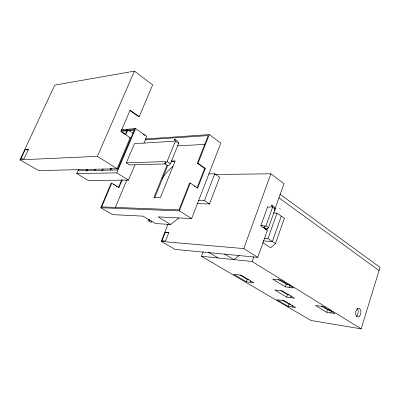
<?xml version="1.0" encoding="UTF-8"?>
<svg xmlns="http://www.w3.org/2000/svg" width="400" height="400" viewBox="0 0 400 400"><rect width="100%" height="100%" fill="white"/><g stroke="black" fill="none" stroke-linecap="round" stroke-linejoin="round"><path stroke-width="0.6" d="M203.17 251.7L201.445 256.28L310.935 320.465L361.16 328.87L380 267.43L279.95 194.185M326.7 312.305L315.43 305.41L323.595 306.62L334.845 313.56L326.7 312.305L327.49 309.845L321.355 306.065M330.755 312.93L331.385 310.95M291.915 306.935L292.505 305.17M290.58 297.66L291.245 295.685M288.23 306.365L276.89 299.705L284.305 300.805L295.635 307.51L288.23 306.365L289.015 304.025L282.33 300.07M289.425 287.395L290.13 285.32M286.705 297.11L274.735 289.94L282.53 291L294.49 298.22L286.705 297.11L287.535 294.65L280.785 290.58M285.34 286.865L272.66 279.11L280.885 280.115L293.555 287.935L285.34 286.865L286.22 284.28L278.31 279.41M275.475 243.64L284.37 218.23M281.285 216.135L272.35 241.54L263.235 240.86M168.075 224.065L161.215 241.435L175.015 249.385L257.79 257.365L267.425 230.24L260.81 225.795L267.535 207.04M274.245 211.03L283.975 183.64L270.855 173.795L214.88 174.5M260.765 225.545L264.5 225.75L263.825 227.63L266.42 229.375L268.565 227.585L275.18 208.95L274.36 207.055L271.815 205.25L271.155 207.1L267.415 206.985M250.07 282.265L250.595 280.79M264.31 238.375L267.96 238.635L276.99 213.11L284.325 218.275M201.445 256.28L252.13 261.48L253.79 256.84M263.825 227.63L265.975 225.83L272.63 207.145L271.815 205.25M246.375 281.785L253.8 282.755L241.115 275.245L233.695 274.34L246.375 281.785L247.25 279.335L249.095 279.57M266.42 229.375L266.755 228.44M266.565 230.35L267.4 227.995M161.215 241.435L243.795 248.58L270.855 173.795M197.01 203.61L209.505 203.965L219.685 177.3L214.725 173.835L208.755 173.915M198.185 200.485L204.43 200.635L214.725 173.835M178.94 217.905L170.64 224.475L158.06 216.895L191.645 218.575L220.805 143.145L209.285 134.6L145.555 138.96M205.335 168.39L204.62 168.405L196.99 188.015L197.7 188.02L205.335 168.39L198.02 163.295L197.31 163.315L208.195 135.595L145.255 139.825M122.31 179.65L119 187.53L111.765 183.125L111.205 183.125L100.755 207.76L179.335 210.885L190.26 183.06L197.7 188.02M198.02 163.295L209.285 134.6M165.4 232.19L162.035 240.71L165.52 241.005L168.89 232.445L165.4 232.19L166.06 232.58L168.97 232.795M151.82 220.83L151.18 222.425L148.885 221.07L148.465 219.415L149.53 219.475M167.01 165.16L153.965 197.38L160.46 197.515L175.18 160.915L171.015 161.055M154.7 197.84L167.725 165.64M126.365 162.875L165.665 161.585L164.83 163.64L168.12 165.845L170.39 163.755L178.605 143.405L177.97 141.48L174.75 139.205L173.93 141.225L134.455 143.68L126.365 162.875L129.6 164.95L165.825 163.885M148.885 221.07L149.315 220.005M164.83 163.64L167.105 161.54L175.38 141.135L174.75 139.205M115.285 207.61L126.81 180.07M78.47 169.575L76.72 173.555L88.155 180.375L128.485 180.155L134.915 164.77M143.955 143.12L146.815 136.285L135.565 128.56L121.265 129.785M121.75 179.65L118.44 187.525L119 187.53M117.09 168.725L130.225 137.76L120.97 131.535L130.135 110.18L139.215 116.565L152.67 84.845L134.405 71.13L54.74 85.105L20 159.845L38.66 170.6L117.09 168.725L97.395 156.35L20 159.845M111.765 183.125L101.69 206.89L179.025 209.85L189.55 183.06L190.26 183.06M134.925 128.615L117.405 169.94L78.485 170.795L78.98 169.66M76.72 173.555L116.795 172.865L135.565 128.56M126.115 130.265L126.515 129.335M126.74 130.215L127.14 129.28M110.155 170.065L110.885 168.355M125.21 134.79L126.91 130.805M110.77 170.05L111.5 168.34M125.835 134.74L127.535 130.755M101.81 170.805L102.545 169.095M102.41 170.79L103.145 169.08M97.395 156.35L134.405 71.13M94.165 170.4L94.66 169.255M94.755 170.385L95.245 169.245M86.23 171.13L86.98 169.415M86.8 171.12L87.55 169.4M25.34 149.36L20.88 158.955L24.08 158.805L28.555 149.15L25.34 149.36L26.235 149.89L28.38 149.755M239.245 255.575L233.785 259.6L224.41 253.915M139.215 116.565L138.575 116.635L130 110.61M120.865 130.71L134.52 129.56M121.075 131.29L134.72 130.155M129.59 137.805L130.225 137.76M177.465 145.89L204.75 144.385M171.135 161.555L174.705 161.44M273.335 212.975L276.99 213.11M262.73 227.255L263.975 227.325M170.64 224.475L155.5 223.56L142.99 216.145L112.695 214.625L100.755 207.76M286.22 284.28L289.14 284.65M287.535 294.65L289.2 294.885M289.015 304.025L290.86 304.3M327.49 309.845L330.385 310.28M239.865 274.97L247.25 279.335M208.335 252.115L218.205 258M113.27 184.38L114.305 185.01M115.34 185.64L116.89 186.58M252.13 261.48L361.16 328.87M179.335 210.885L191.645 218.575M116.795 172.865L128.485 180.155M243.795 248.58L257.79 257.365M262.695 242.615L270.655 247.8L275.455 243.59L267.96 238.635M204.43 200.635L209.505 203.965M194.015 186.035L195.005 186.695M121.235 131.535L125.785 134.595M265.24 229.175L266.26 229.855M167.105 161.54L170.39 163.755M265.975 225.83L268.565 227.585M128.945 130.51L133.005 133.265M143.355 134.4L144.88 135.45M197.31 163.315L204.62 168.405M175.38 141.135L178.605 143.405M272.63 207.145L275.18 208.95M279.595 208.56L280.395 209.13M278.715 197.645L379.055 270.51M162.185 178.565A32.835 18.48 -56.8 0 1 172.88 166.5M357.205 308.54A4.31 2.64 -82.8 0 1 358.17 312.645A4.31 2.64 -82.8 0 1 356.13 316.275M359.705 315.97A4.325 2.635 -82.8 0 0 359.55 308.615A4.325 2.635 -82.8 0 0 355.625 313.33A4.325 2.635 -82.8 0 0 359.705 315.97"/></g></svg>
